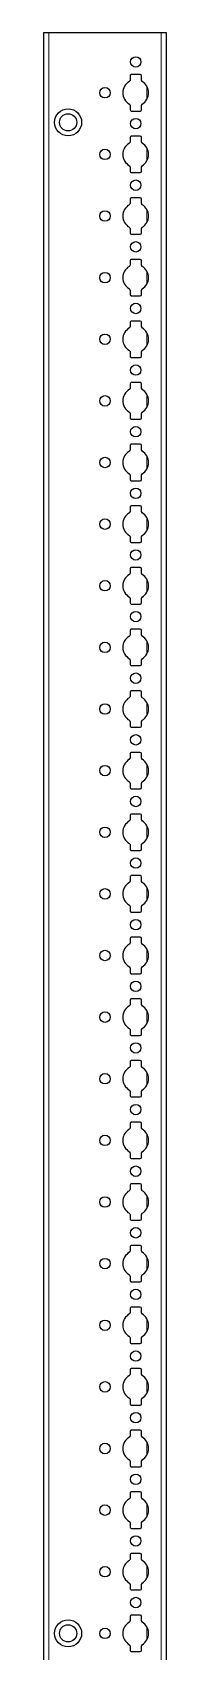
# Model space of a CAD drawing. Header units: millimetres. Extents: x -199 to 3457, y -2247 to 1507.
# Drawn here: x 2858 to 2907, y -210 to 447 of the extents above; entities that cross this region are included whole.
import ezdxf

# ---------------------------------------------------------------- set-up
doc = ezdxf.new("R2010")
doc.units = ezdxf.units.MM

msp = doc.modelspace()

# ---------------------------------------------------------------- linework, layer by layer
at = {"color": 7, "linetype": 'Continuous', "lineweight": 25}
for p, q in [((2857.73, -851.79), (2857.73, 447.21)), ((2857.73, 447.21), (2859.73, 447.21)), ((2859.73, 447.21), (2905.43, 447.21)), ((2905.43, 447.21), (2907.43, 447.21)), ((2907.43, 447.21), (2907.43, -851.79)), ((2892.78, 429.61), (2892.78, 427.73)), ((2896.88, 430.11), (2893.28, 430.11)), ((2897.38, 427.73), (2897.38, 429.61)), ((2892.78, 417.68), (2892.78, 415.81)), ((2893.28, 415.31), (2896.88, 415.31)), ((2897.38, 415.81), (2897.38, 417.68)), ((2892.78, 404.61), (2892.78, 402.73)), ((2896.88, 405.11), (2893.28, 405.11)), ((2897.38, 402.73), (2897.38, 404.61)), ((2892.78, 392.68), (2892.78, 390.81)), ((2893.28, 390.31), (2896.88, 390.31)), ((2897.38, 390.81), (2897.38, 392.68)), ((2892.78, 379.61), (2892.78, 377.73)), ((2896.88, 380.11), (2893.28, 380.11)), ((2897.38, 377.73), (2897.38, 379.61)), ((2892.78, 367.68), (2892.78, 365.81)), ((2893.28, 365.31), (2896.88, 365.31)), ((2897.38, 365.81), (2897.38, 367.68)), ((2896.88, 355.11), (2893.28, 355.11)), ((2892.78, 354.61), (2892.78, 352.73)), ((2897.38, 352.73), (2897.38, 354.61)), ((2892.78, 342.68), (2892.78, 340.81)), ((2897.38, 340.81), (2897.38, 342.68)), ((2893.28, 340.31), (2896.88, 340.31)), ((2892.78, 329.61), (2892.78, 327.73)), ((2896.88, 330.11), (2893.28, 330.11)), ((2897.38, 327.73), (2897.38, 329.61)), ((2892.78, 317.68), (2892.78, 315.81)), ((2897.38, 315.81), (2897.38, 317.68)), ((2893.28, 315.31), (2896.88, 315.31)), ((2892.78, 304.61), (2892.78, 302.73)), ((2896.88, 305.11), (2893.28, 305.11)), ((2897.38, 302.73), (2897.38, 304.61)), ((2892.78, 292.68), (2892.78, 290.81)), ((2893.28, 290.31), (2896.88, 290.31)), ((2897.38, 290.81), (2897.38, 292.68)), ((2892.78, 279.61), (2892.78, 277.73)), ((2896.88, 280.11), (2893.28, 280.11)), ((2897.38, 277.73), (2897.38, 279.61)), ((2892.78, 267.68), (2892.78, 265.81)), ((2893.28, 265.31), (2896.88, 265.31)), ((2897.38, 265.81), (2897.38, 267.68)), ((2892.78, 254.61), (2892.78, 252.73)), ((2896.88, 255.11), (2893.28, 255.11)), ((2897.38, 252.73), (2897.38, 254.61)), ((2892.78, 242.68), (2892.78, 240.81)), ((2893.28, 240.31), (2896.88, 240.31)), ((2897.38, 240.81), (2897.38, 242.68)), ((2896.88, 230.11), (2893.28, 230.11)), ((2892.78, 229.61), (2892.78, 227.73)), ((2897.38, 227.73), (2897.38, 229.61)), ((2892.78, 217.68), (2892.78, 215.81)), ((2897.38, 215.81), (2897.38, 217.68)), ((2893.28, 215.31), (2896.88, 215.31)), ((2892.78, 204.61), (2892.78, 202.73)), ((2896.88, 205.11), (2893.28, 205.11)), ((2897.38, 202.73), (2897.38, 204.61)), ((2892.78, 192.68), (2892.78, 190.81)), ((2897.38, 190.81), (2897.38, 192.68)), ((2893.28, 190.31), (2896.88, 190.31)), ((2892.78, 179.61), (2892.78, 177.73)), ((2896.88, 180.11), (2893.28, 180.11)), ((2897.38, 177.73), (2897.38, 179.61)), ((2892.78, 167.68), (2892.78, 165.81)), ((2893.28, 165.31), (2896.88, 165.31)), ((2897.38, 165.81), (2897.38, 167.68)), ((2892.78, 154.61), (2892.78, 152.73)), ((2896.88, 155.11), (2893.28, 155.11)), ((2897.38, 152.73), (2897.38, 154.61)), ((2892.78, 142.68), (2892.78, 140.81)), ((2893.28, 140.31), (2896.88, 140.31)), ((2897.38, 140.81), (2897.38, 142.68)), ((2892.78, 129.61), (2892.78, 127.73)), ((2896.88, 130.11), (2893.28, 130.11)), ((2897.38, 127.73), (2897.38, 129.61)), ((2892.78, 117.68), (2892.78, 115.81)), ((2893.28, 115.31), (2896.88, 115.31)), ((2897.38, 115.81), (2897.38, 117.68)), ((2896.88, 105.11), (2893.28, 105.11)), ((2892.78, 104.61), (2892.78, 102.73)), ((2897.38, 102.73), (2897.38, 104.61)), ((2892.78, 92.68), (2892.78, 90.81)), ((2897.38, 90.81), (2897.38, 92.68)), ((2893.28, 90.31), (2896.88, 90.31)), ((2892.78, 79.61), (2892.78, 77.73)), ((2896.88, 80.11), (2893.28, 80.11)), ((2897.38, 77.73), (2897.38, 79.61)), ((2892.78, 67.68), (2892.78, 65.81)), ((2897.38, 65.81), (2897.38, 67.68)), ((2893.28, 65.31), (2896.88, 65.31)), ((2892.78, 54.61), (2892.78, 52.73)), ((2896.88, 55.11), (2893.28, 55.11)), ((2897.38, 52.73), (2897.38, 54.61)), ((2892.78, 42.68), (2892.78, 40.81)), ((2893.28, 40.31), (2896.88, 40.31)), ((2897.38, 40.81), (2897.38, 42.68)), ((2892.78, 29.61), (2892.78, 27.73)), ((2896.88, 30.11), (2893.28, 30.11)), ((2897.38, 27.73), (2897.38, 29.61)), ((2892.78, 17.68), (2892.78, 15.81)), ((2893.28, 15.31), (2896.88, 15.31)), ((2897.38, 15.81), (2897.38, 17.68)), ((2892.78, 4.61), (2892.78, 2.73)), ((2896.88, 5.11), (2893.28, 5.11)), ((2897.38, 2.73), (2897.38, 4.61)), ((2892.78, -7.32), (2892.78, -9.19)), ((2893.28, -9.69), (2896.88, -9.69)), ((2897.38, -9.19), (2897.38, -7.32)), ((2892.78, -20.39), (2892.78, -22.27)), ((2896.88, -19.89), (2893.28, -19.89)), ((2897.38, -22.27), (2897.38, -20.39)), ((2892.78, -32.32), (2892.78, -34.19)), ((2897.38, -34.19), (2897.38, -32.32)), ((2893.28, -34.69), (2896.88, -34.69)), ((2892.78, -45.39), (2892.78, -47.27)), ((2896.88, -44.89), (2893.28, -44.89)), ((2897.38, -47.27), (2897.38, -45.39)), ((2892.78, -57.32), (2892.78, -59.19)), ((2897.38, -59.19), (2897.38, -57.32)), ((2893.28, -59.69), (2896.88, -59.69)), ((2892.78, -70.39), (2892.78, -72.27)), ((2896.88, -69.89), (2893.28, -69.89)), ((2897.38, -72.27), (2897.38, -70.39)), ((2892.78, -82.32), (2892.78, -84.19)), ((2893.28, -84.69), (2896.88, -84.69)), ((2897.38, -84.19), (2897.38, -82.32)), ((2892.78, -95.39), (2892.78, -97.27)), ((2896.88, -94.89), (2893.28, -94.89)), ((2897.38, -97.27), (2897.38, -95.39)), ((2892.78, -107.32), (2892.78, -109.19)), ((2893.28, -109.69), (2896.88, -109.69)), ((2897.38, -109.19), (2897.38, -107.32)), ((2892.78, -120.39), (2892.78, -122.27)), ((2896.88, -119.89), (2893.28, -119.89)), ((2897.38, -122.27), (2897.38, -120.39)), ((2892.78, -132.32), (2892.78, -134.19)), ((2893.28, -134.69), (2896.88, -134.69)), ((2897.38, -134.19), (2897.38, -132.32)), ((2892.78, -145.39), (2892.78, -147.27)), ((2896.88, -144.89), (2893.28, -144.89)), ((2897.38, -147.27), (2897.38, -145.39)), ((2892.78, -157.32), (2892.78, -159.19)), ((2897.38, -159.19), (2897.38, -157.32)), ((2893.28, -159.69), (2896.88, -159.69)), ((2892.78, -170.39), (2892.78, -172.27)), ((2896.88, -169.89), (2893.28, -169.89)), ((2897.38, -172.27), (2897.38, -170.39)), ((2892.78, -182.32), (2892.78, -184.19)), ((2897.38, -184.19), (2897.38, -182.32)), ((2893.28, -184.69), (2896.88, -184.69)), ((2892.78, -195.39), (2892.78, -197.27)), ((2896.88, -194.89), (2893.28, -194.89)), ((2897.38, -197.27), (2897.38, -195.39)), ((2892.78, -207.32), (2892.78, -209.19)), ((2893.28, -209.69), (2896.88, -209.69)), ((2897.38, -209.19), (2897.38, -207.32))]:
    msp.add_line(p, q, dxfattribs=at)
at = {"color": 8, "linetype": 'Continuous', "lineweight": 18}
for p, q in [((2859.73, 447.21), (2859.73, -851.79)), ((2905.43, -851.79), (2905.43, 447.21)), ((2899.58, 420), (2899.58, 425.41)), ((2899.58, 395), (2899.58, 400.41)), ((2899.58, 370), (2899.58, 375.41)), ((2899.58, 345), (2899.58, 350.41)), ((2899.58, 320), (2899.58, 325.41)), ((2899.58, 295), (2899.58, 300.41)), ((2899.58, 270), (2899.58, 275.41)), ((2899.58, 245), (2899.58, 250.41)), ((2899.58, 220), (2899.58, 225.41)), ((2899.58, 195), (2899.58, 200.41)), ((2899.58, 170), (2899.58, 175.41)), ((2899.58, 145), (2899.58, 150.41)), ((2899.58, 120), (2899.58, 125.41)), ((2899.58, 95), (2899.58, 100.41)), ((2899.58, 70), (2899.58, 75.41)), ((2899.58, 45), (2899.58, 50.41)), ((2899.58, 20), (2899.58, 25.41)), ((2899.58, -5), (2899.58, 0.41)), ((2899.58, -30), (2899.58, -24.59)), ((2899.58, -55), (2899.58, -49.59)), ((2899.58, -80), (2899.58, -74.59)), ((2899.58, -105), (2899.58, -99.59)), ((2899.58, -130), (2899.58, -124.59)), ((2899.58, -155), (2899.58, -149.59)), ((2899.58, -180), (2899.58, -174.59)), ((2899.58, -205), (2899.58, -199.59))]:
    msp.add_line(p, q, dxfattribs=at)
at = {"color": 7, "linetype": 'Continuous', "lineweight": 25}
for centre, radius in [((2895.08, 435.21), 2.12), ((2882.58, 422.71), 2.12), ((2867.58, 410.71), 5.5), ((2867.58, 410.71), 3.5), ((2895.08, 410.21), 2.12), ((2882.58, 397.71), 2.12), ((2895.08, 385.21), 2.12), ((2882.58, 372.71), 2.12), ((2895.08, 360.21), 2.12), ((2882.58, 347.71), 2.12), ((2895.08, 335.21), 2.12), ((2882.58, 322.71), 2.12), ((2895.08, 310.21), 2.12), ((2882.58, 297.71), 2.12), ((2895.08, 285.21), 2.12), ((2882.58, 272.71), 2.12), ((2895.08, 260.21), 2.12), ((2882.58, 247.71), 2.12), ((2895.08, 235.21), 2.12), ((2882.58, 222.71), 2.12), ((2895.08, 210.21), 2.12), ((2882.58, 197.71), 2.12), ((2895.08, 185.21), 2.12), ((2882.58, 172.71), 2.12), ((2895.08, 160.21), 2.12), ((2882.58, 147.71), 2.12), ((2895.08, 135.21), 2.12), ((2882.58, 122.71), 2.12), ((2895.08, 110.21), 2.12), ((2882.58, 97.71), 2.12), ((2895.08, 85.21), 2.12), ((2882.58, 72.71), 2.12), ((2895.08, 60.21), 2.12), ((2882.58, 47.71), 2.12), ((2895.08, 35.21), 2.12), ((2882.58, 22.71), 2.12), ((2895.08, 10.21), 2.12), ((2882.58, -2.29), 2.12), ((2895.08, -14.79), 2.12), ((2882.58, -27.29), 2.12), ((2895.08, -39.79), 2.12), ((2882.58, -52.29), 2.12), ((2895.08, -64.79), 2.12), ((2882.58, -77.29), 2.12), ((2895.08, -89.79), 2.12), ((2882.58, -102.29), 2.12), ((2895.08, -114.79), 2.12), ((2882.58, -127.29), 2.13), ((2895.08, -139.79), 2.12), ((2882.58, -152.29), 2.13), ((2895.08, -164.79), 2.12), ((2882.58, -177.29), 2.13), ((2895.08, -189.79), 2.12), ((2867.58, -202.29), 5.5), ((2867.58, -202.29), 3.5), ((2882.58, -202.29), 2.12)]:
    msp.add_circle(centre, radius, dxfattribs=at)
for centre, radius, start, end in [((2895.08, 422.71), 5.25, 119.14074, 240.85926), ((2892.28, 427.73), 0.5, 299.14074, 0), ((2893.28, 429.61), 0.5, 90, 180), ((2896.88, 429.61), 0.5, 0, 90), ((2897.88, 427.73), 0.5, 180, 240.85926), ((2895.08, 422.71), 5.25, 299.14074, 60.85926), ((2892.28, 417.68), 0.5, 0, 60.85926), ((2893.28, 415.81), 0.5, 180, 270), ((2896.88, 415.81), 0.5, 270, 0), ((2897.88, 417.68), 0.5, 119.14074, 180), ((2895.08, 397.71), 5.25, 119.14074, 240.85926), ((2892.28, 402.73), 0.5, 299.14074, 0), ((2893.28, 404.61), 0.5, 90, 180), ((2896.88, 404.61), 0.5, 0, 90), ((2897.88, 402.73), 0.5, 180, 240.85926), ((2895.08, 397.71), 5.25, 299.14074, 60.85926), ((2892.28, 392.68), 0.5, 0, 60.85926), ((2893.28, 390.81), 0.5, 180, 270), ((2896.88, 390.81), 0.5, 270, 0), ((2897.88, 392.68), 0.5, 119.14074, 180), ((2895.08, 372.71), 5.25, 119.14074, 240.85926), ((2892.28, 377.73), 0.5, 299.14074, 0), ((2893.28, 379.61), 0.5, 90, 180), ((2896.88, 379.61), 0.5, 0, 90), ((2897.88, 377.73), 0.5, 180, 240.85926), ((2895.08, 372.71), 5.25, 299.14074, 60.85926), ((2892.28, 367.68), 0.5, 0, 60.85926), ((2897.88, 367.68), 0.5, 119.14074, 180), ((2893.28, 365.81), 0.5, 180, 270), ((2896.88, 365.81), 0.5, 270, 0), ((2893.28, 354.61), 0.5, 90, 180), ((2896.88, 354.61), 0.5, 0, 90), ((2895.08, 347.71), 5.25, 119.14074, 240.85926), ((2892.28, 352.73), 0.5, 299.14074, 0), ((2897.88, 352.73), 0.5, 180, 240.85926), ((2895.08, 347.71), 5.25, 299.14074, 60.85926), ((2892.28, 342.68), 0.5, 0, 60.85926), ((2897.88, 342.68), 0.5, 119.14074, 180), ((2893.28, 340.81), 0.5, 180, 270), ((2896.88, 340.81), 0.5, 270, 0), ((2893.28, 329.61), 0.5, 90, 180), ((2896.88, 329.61), 0.5, 0, 90), ((2895.08, 322.71), 5.25, 119.14074, 240.85926), ((2892.28, 327.73), 0.5, 299.14074, 0), ((2897.88, 327.73), 0.5, 180, 240.85926), ((2895.08, 322.71), 5.25, 299.14074, 60.85926), ((2892.28, 317.68), 0.5, 0, 60.85926), ((2893.28, 315.81), 0.5, 180, 270), ((2896.88, 315.81), 0.5, 270, 0), ((2897.88, 317.68), 0.5, 119.14074, 180), ((2895.08, 297.71), 5.25, 119.14074, 240.85926), ((2892.28, 302.73), 0.5, 299.14074, 0), ((2893.28, 304.61), 0.5, 90, 180), ((2896.88, 304.61), 0.5, 0, 90), ((2897.88, 302.73), 0.5, 180, 240.85926), ((2895.08, 297.71), 5.25, 299.14074, 60.85926), ((2892.28, 292.68), 0.5, 0, 60.85926), ((2893.28, 290.81), 0.5, 180, 270), ((2896.88, 290.81), 0.5, 270, 0), ((2897.88, 292.68), 0.5, 119.14074, 180), ((2895.08, 272.71), 5.25, 119.14074, 240.85926), ((2892.28, 277.73), 0.5, 299.14074, 0), ((2893.28, 279.61), 0.5, 90, 180), ((2896.88, 279.61), 0.5, 0, 90), ((2897.88, 277.73), 0.5, 180, 240.85926), ((2895.08, 272.71), 5.25, 299.14074, 60.85926), ((2892.28, 267.68), 0.5, 0, 60.85926), ((2893.28, 265.81), 0.5, 180, 270), ((2896.88, 265.81), 0.5, 270, 0), ((2897.88, 267.68), 0.5, 119.14074, 180), ((2895.08, 247.71), 5.25, 119.14074, 240.85926), ((2892.28, 252.73), 0.5, 299.14074, 0), ((2893.28, 254.61), 0.5, 90, 180), ((2896.88, 254.61), 0.5, 0, 90), ((2897.88, 252.73), 0.5, 180, 240.85926), ((2895.08, 247.71), 5.25, 299.14074, 60.85926), ((2892.28, 242.68), 0.5, 0, 60.85926), ((2897.88, 242.68), 0.5, 119.14074, 180), ((2893.28, 240.81), 0.5, 180, 270), ((2896.88, 240.81), 0.5, 270, 0), ((2893.28, 229.61), 0.5, 90, 180), ((2896.88, 229.61), 0.5, 0, 90), ((2895.08, 222.71), 5.25, 119.14074, 240.85926), ((2892.28, 227.73), 0.5, 299.14074, 0), ((2897.88, 227.73), 0.5, 180, 240.85926), ((2895.08, 222.71), 5.25, 299.14074, 60.85926), ((2892.28, 217.68), 0.5, 0, 60.85926), ((2897.88, 217.68), 0.5, 119.14074, 180), ((2893.28, 215.81), 0.5, 180, 270), ((2896.88, 215.81), 0.5, 270, 0), ((2893.28, 204.61), 0.5, 90, 180), ((2896.88, 204.61), 0.5, 0, 90), ((2895.08, 197.71), 5.25, 119.14074, 240.85926), ((2892.28, 202.73), 0.5, 299.14074, 0), ((2897.88, 202.73), 0.5, 180, 240.85926), ((2895.08, 197.71), 5.25, 299.14074, 60.85926), ((2892.28, 192.68), 0.5, 0, 60.85926), ((2893.28, 190.81), 0.5, 180, 270), ((2896.88, 190.81), 0.5, 270, 0), ((2897.88, 192.68), 0.5, 119.14074, 180), ((2892.28, 177.73), 0.5, 299.14074, 0), ((2893.28, 179.61), 0.5, 90, 180), ((2896.88, 179.61), 0.5, 360, 90), ((2897.88, 177.73), 0.5, 180, 240.85926), ((2895.08, 172.71), 5.25, 119.14074, 240.85926), ((2895.08, 172.71), 5.25, 299.14074, 60.85926), ((2892.28, 167.68), 0.5, 0, 60.85926), ((2893.28, 165.81), 0.5, 180, 270), ((2896.88, 165.81), 0.5, 270, 0), ((2897.88, 167.68), 0.5, 119.14074, 180), ((2895.08, 147.71), 5.25, 119.14074, 240.85926), ((2892.28, 152.73), 0.5, 299.14074, 0), ((2893.28, 154.61), 0.5, 90, 180), ((2896.88, 154.61), 0.5, 360, 90), ((2897.88, 152.73), 0.5, 180, 240.85926), ((2895.08, 147.71), 5.25, 299.14074, 60.85926), ((2892.28, 142.68), 0.5, 0, 60.85926), ((2893.28, 140.81), 0.5, 180, 270), ((2896.88, 140.81), 0.5, 270, 0), ((2897.88, 142.68), 0.5, 119.14074, 180), ((2895.08, 122.71), 5.25, 119.14074, 240.85926), ((2892.28, 127.73), 0.5, 299.14074, 0), ((2893.28, 129.61), 0.5, 90, 180), ((2896.88, 129.61), 0.5, 0, 90), ((2897.88, 127.73), 0.5, 180, 240.85926), ((2895.08, 122.71), 5.25, 299.14074, 60.85926), ((2892.28, 117.68), 0.5, 0, 60.85926), ((2893.28, 115.81), 0.5, 180, 270), ((2896.88, 115.81), 0.5, 270, 0), ((2897.88, 117.68), 0.5, 119.14074, 180), ((2893.28, 104.61), 0.5, 90, 180), ((2896.88, 104.61), 0.5, 0, 90), ((2895.08, 97.71), 5.25, 119.14074, 240.85926), ((2892.28, 102.73), 0.5, 299.14074, 0), ((2897.88, 102.73), 0.5, 180, 240.85926), ((2895.08, 97.71), 5.25, 299.14074, 60.85926), ((2892.28, 92.68), 0.5, 0, 60.85926), ((2897.88, 92.68), 0.5, 119.14074, 180), ((2893.28, 90.81), 0.5, 180, 270), ((2896.88, 90.81), 0.5, 270, 0), ((2893.28, 79.61), 0.5, 90, 180), ((2896.88, 79.61), 0.5, 0, 90), ((2895.08, 72.71), 5.25, 119.14074, 240.85926), ((2892.28, 77.73), 0.5, 299.14074, 0), ((2897.88, 77.73), 0.5, 180, 240.85926), ((2895.08, 72.71), 5.25, 299.14074, 60.85926), ((2892.28, 67.68), 0.5, 0, 60.85926), ((2893.28, 65.81), 0.5, 180, 270), ((2896.88, 65.81), 0.5, 270, 0), ((2897.88, 67.68), 0.5, 119.14074, 180), ((2892.28, 52.73), 0.5, 299.14074, 0), ((2893.28, 54.61), 0.5, 90, 180), ((2896.88, 54.61), 0.5, 0, 90), ((2897.88, 52.73), 0.5, 180, 240.85926), ((2895.08, 47.71), 5.25, 119.14074, 240.85926), ((2895.08, 47.71), 5.25, 299.14074, 60.85926), ((2892.28, 42.68), 0.5, 0, 60.85926), ((2893.28, 40.81), 0.5, 180, 270), ((2896.88, 40.81), 0.5, 270, 0), ((2897.88, 42.68), 0.5, 119.14074, 180), ((2895.08, 22.71), 5.25, 119.14074, 240.85926), ((2892.28, 27.73), 0.5, 299.14074, 0), ((2893.28, 29.61), 0.5, 90, 180), ((2896.88, 29.61), 0.5, 0, 90), ((2897.88, 27.73), 0.5, 180, 240.85926), ((2895.08, 22.71), 5.25, 299.14074, 60.85926), ((2892.28, 17.68), 0.5, 0, 60.85926), ((2893.28, 15.81), 0.5, 180, 270), ((2896.88, 15.81), 0.5, 270, 0), ((2897.88, 17.68), 0.5, 119.14074, 180), ((2895.08, -2.29), 5.25, 119.14074, 240.85926), ((2892.28, 2.73), 0.5, 299.14074, 0), ((2893.28, 4.61), 0.5, 90, 180), ((2896.88, 4.61), 0.5, 0, 90), ((2897.88, 2.73), 0.5, 180, 240.85926), ((2895.08, -2.29), 5.25, 299.14074, 60.85926), ((2892.28, -7.32), 0.5, 0, 60.85926), ((2893.28, -9.19), 0.5, 180, 270), ((2896.88, -9.19), 0.5, 270, 0), ((2897.88, -7.32), 0.5, 119.14074, 180), ((2895.08, -27.29), 5.25, 119.14074, 240.85926), ((2892.28, -22.27), 0.5, 299.14074, 0), ((2893.28, -20.39), 0.5, 90, 180), ((2896.88, -20.39), 0.5, 0, 90), ((2897.88, -22.27), 0.5, 180, 240.85926), ((2895.08, -27.29), 5.25, 299.14074, 60.85926), ((2892.28, -32.32), 0.5, 0, 60.85926), ((2897.88, -32.32), 0.5, 119.14074, 180), ((2893.28, -34.19), 0.5, 180, 270), ((2896.88, -34.19), 0.5, 270, 0), ((2893.28, -45.39), 0.5, 90, 180), ((2896.88, -45.39), 0.5, 0, 90), ((2895.08, -52.29), 5.25, 119.14074, 240.85926), ((2892.28, -47.27), 0.5, 299.14074, 0), ((2897.88, -47.27), 0.5, 180, 240.85926), ((2895.08, -52.29), 5.25, 299.14074, 60.85926), ((2892.28, -57.32), 0.5, 0, 60.85926), ((2897.88, -57.32), 0.5, 119.14074, 180), ((2893.28, -59.19), 0.5, 180, 270), ((2896.88, -59.19), 0.5, 270, 0), ((2893.28, -70.39), 0.5, 90, 180), ((2896.88, -70.39), 0.5, 0, 90), ((2895.08, -77.29), 5.25, 119.14074, 240.85926), ((2892.28, -72.27), 0.5, 299.14074, 0), ((2897.88, -72.27), 0.5, 180, 240.85926), ((2895.08, -77.29), 5.25, 299.14074, 60.85926), ((2892.28, -82.32), 0.5, 0, 60.85926), ((2893.28, -84.19), 0.5, 180, 270), ((2896.88, -84.19), 0.5, 270, 0), ((2897.88, -82.32), 0.5, 119.14074, 180), ((2895.08, -102.29), 5.25, 119.14074, 240.85926), ((2892.28, -97.27), 0.5, 299.14074, 0), ((2893.28, -95.39), 0.5, 90, 180), ((2896.88, -95.39), 0.5, 0, 90), ((2897.88, -97.27), 0.5, 180, 240.85926), ((2895.08, -102.29), 5.25, 299.14074, 60.85926), ((2892.28, -107.32), 0.5, 0, 60.85926), ((2893.28, -109.19), 0.5, 180, 270), ((2896.88, -109.19), 0.5, 270, 0), ((2897.88, -107.32), 0.5, 119.14074, 180), ((2895.08, -127.29), 5.25, 119.14074, 240.85926), ((2892.28, -122.27), 0.5, 299.14074, 0), ((2893.28, -120.39), 0.5, 90, 180), ((2896.88, -120.39), 0.5, 0, 90), ((2897.88, -122.27), 0.5, 180, 240.85926), ((2895.08, -127.29), 5.25, 299.14074, 60.85926), ((2892.28, -132.32), 0.5, 0, 60.85926), ((2893.28, -134.19), 0.5, 180, 270), ((2896.88, -134.19), 0.5, 270, 0), ((2897.88, -132.32), 0.5, 119.14074, 180), ((2895.08, -152.29), 5.25, 119.14074, 240.85926), ((2892.28, -147.27), 0.5, 299.14074, 0), ((2893.28, -145.39), 0.5, 90, 180), ((2896.88, -145.39), 0.5, 0, 90), ((2897.88, -147.27), 0.5, 180, 240.85926), ((2895.08, -152.29), 5.25, 299.14074, 60.85926), ((2892.28, -157.32), 0.5, 0, 60.85926), ((2897.88, -157.32), 0.5, 119.14074, 180), ((2893.28, -159.19), 0.5, 180, 270), ((2896.88, -159.19), 0.5, 270, 0), ((2893.28, -170.39), 0.5, 90, 180), ((2896.88, -170.39), 0.5, 0, 90), ((2895.08, -177.29), 5.25, 119.14074, 240.85926), ((2892.28, -172.27), 0.5, 299.14074, 0), ((2897.88, -172.27), 0.5, 180, 240.85926), ((2895.08, -177.29), 5.25, 299.14074, 60.85926), ((2892.28, -182.32), 0.5, 0, 60.85926), ((2897.88, -182.32), 0.5, 119.14074, 180), ((2893.28, -184.19), 0.5, 180, 270), ((2896.88, -184.19), 0.5, 270, 0), ((2893.28, -195.39), 0.5, 90, 180), ((2896.88, -195.39), 0.5, 0, 90), ((2895.08, -202.29), 5.25, 119.14074, 240.85926), ((2892.28, -197.27), 0.5, 299.14074, 0), ((2897.88, -197.27), 0.5, 180, 240.85926), ((2895.08, -202.29), 5.25, 299.14074, 60.85926), ((2892.28, -207.32), 0.5, 0, 60.85926), ((2893.28, -209.19), 0.5, 180, 270), ((2896.88, -209.19), 0.5, 270, 0), ((2897.88, -207.32), 0.5, 119.14074, 180)]:
    msp.add_arc(centre, radius, start, end, dxfattribs=at)

doc.saveas('drawing.dxf')
